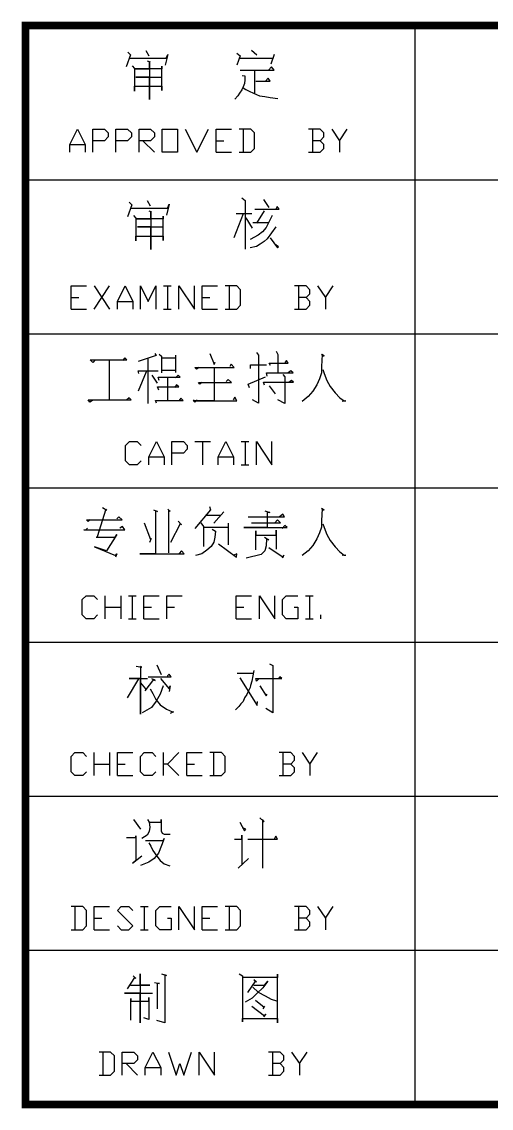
# Model space of a CAD drawing. Extents: x 2025205 to 2402328, y -557483 to 329036.
# Drawn here: x 2390291 to 2394862, y 77566 to 88141 of the extents above; entities that cross this region are included whole.
import ezdxf

# ---------------------------------------------------------------- set-up
doc = ezdxf.new("R2010")
doc.units = 0
doc.header["$LTSCALE"] = 1500
doc.header["$MEASUREMENT"] = 0
doc.layers.add('PUB_TITLE', color=4, linetype='Continuous')

msp = doc.modelspace()

# ---------------------------------------------------------------- linework, layer by layer
at = {"layer": 'PUB_TITLE'}
for p, q in [((2394116.9, 88103.5), (2394116.9, 77634.2)), ((2391350.5, 87818.2), (2391308.5, 87702.7)), ((2391324.2, 87844.5), (2391350.5, 87818.2)), ((2391334.7, 87786.7), (2391697, 87786.7)), ((2391497.5, 87860.2), (2391529, 87807.7)), ((2391712.7, 87823.5), (2391686.5, 87718.5)), ((2391697, 87786.7), (2391712.7, 87823.5)), ((2392384.7, 87834), (2392416.2, 87807.7)), ((2392416.2, 87807.7), (2392384.7, 87718.5)), ((2392405.7, 87786.7), (2392736.5, 87786.7)), ((2392526.5, 87865.5), (2392579, 87818.2)), ((2392747, 87823.5), (2392715.5, 87729)), ((2391366.2, 87713.2), (2391387.2, 87687)), ((2391387.2, 87687), (2391387.2, 87466.5)), ((2391392.5, 87681.7), (2391534.2, 87681.7)), ((2391655, 87681.7), (2391392.5, 87681.7)), ((2391513.2, 87760.5), (2391539.5, 87750)), ((2391534.2, 87750), (2391534.2, 87382.5)), ((2391534.2, 87681.7), (2391534.2, 87750)), ((2391655, 87708), (2391655, 87681.7)), ((2391655, 87471.7), (2391655, 87708)), ((2392416.2, 87671.2), (2392747, 87671.2)), ((2392720.7, 87702.7), (2392694.5, 87671.2)), ((2392747, 87671.2), (2392720.7, 87702.7)), ((2391403, 87603), (2391655, 87603)), ((2391534.2, 87603), (2391403, 87603)), ((2391534.2, 87382.5), (2391534.2, 87603)), ((2392437.2, 87618.7), (2392463.5, 87613.5)), ((2392463.5, 87576.7), (2392458.2, 87540)), ((2392463.5, 87613.5), (2392463.5, 87576.7)), ((2392558, 87666), (2392558, 87445.5)), ((2392689.2, 87592.5), (2392663, 87561)), ((2392710.2, 87561), (2392689.2, 87592.5)), ((2391387.2, 87513.7), (2391655, 87513.7)), ((2391387.2, 87466.5), (2391387.2, 87513.7)), ((2391655, 87513.7), (2391655, 87471.7)), ((2392432, 87477), (2392411, 87445.5)), ((2392447.7, 87508.5), (2392432, 87477)), ((2392458.2, 87540), (2392447.7, 87508.5)), ((2392447.7, 87498), (2392474, 87482.2)), ((2392474, 87482.2), (2392505.5, 87466.5)), ((2392505.5, 87466.5), (2392547.5, 87445.5)), ((2392568.5, 87561), (2392710.2, 87561)), ((2392395.2, 87419.2), (2392363.7, 87387.7)), ((2392411, 87445.5), (2392395.2, 87419.2)), ((2392547.5, 87445.5), (2392605.2, 87419.2)), ((2392605.2, 87419.2), (2392657.7, 87414)), ((2392657.7, 87414), (2392710.2, 87403.5)), ((2392710.2, 87403.5), (2392783.7, 87393)), ((2390758.1, 86945.6), (2390833.1, 87095.6)), ((2390833.1, 87095.6), (2390908.1, 86945.6)), ((2390983.1, 87095.6), (2391095.6, 87095.6)), ((2390983.1, 86870.6), (2390983.1, 87095.6)), ((2391095.6, 87095.6), (2391133.1, 87058.1)), ((2391133.1, 87058.1), (2391133.1, 87020.6)), ((2391208.1, 87095.6), (2391320.6, 87095.6)), ((2391208.1, 86870.6), (2391208.1, 87095.6)), ((2391320.6, 87095.6), (2391358.1, 87058.1)), ((2391358.1, 87058.1), (2391358.1, 87020.6)), ((2391433.1, 87095.6), (2391545.6, 87095.6)), ((2391433.1, 86870.6), (2391433.1, 87095.6)), ((2391545.6, 87095.6), (2391583.1, 87058.1)), ((2391583.1, 87058.1), (2391583.1, 87020.6)), ((2391658.1, 87095.6), (2391808.1, 87095.6)), ((2391658.1, 86870.6), (2391658.1, 87095.6)), ((2391808.1, 87095.6), (2391808.1, 86870.6)), ((2391883.1, 87095.6), (2391995.6, 86870.6)), ((2391995.6, 86870.6), (2392108.1, 87095.6)), ((2392183.1, 87095.6), (2392333.1, 87095.6)), ((2392183.1, 86870.6), (2392183.1, 87095.6)), ((2392520.6, 87095.6), (2392408.1, 87095.6)), ((2392445.6, 87095.6), (2392445.6, 86870.6)), ((2392558.1, 87058.1), (2392520.6, 87095.6)), ((2392558.1, 86908.1), (2392558.1, 87058.1)), ((2393195.6, 87095.6), (2393083.1, 87095.6)), ((2393120.6, 87095.6), (2393120.6, 86870.6)), ((2393233.1, 87058.1), (2393195.6, 87095.6)), ((2393233.1, 87020.6), (2393233.1, 87058.1)), ((2393308.1, 87095.6), (2393383.1, 86983.1)), ((2393383.1, 86983.1), (2393458.1, 87095.6)), ((2390758.1, 86945.6), (2390908.1, 86945.6)), ((2390758.1, 86870.6), (2390758.1, 86945.6)), ((2390908.1, 86945.6), (2390908.1, 86870.6)), ((2391095.6, 86983.1), (2390983.1, 86983.1)), ((2391133.1, 87020.6), (2391095.6, 86983.1)), ((2391320.6, 86983.1), (2391208.1, 86983.1)), ((2391358.1, 87020.6), (2391320.6, 86983.1)), ((2391545.6, 86983.1), (2391433.1, 86983.1)), ((2391470.6, 86983.1), (2391583.1, 86870.6)), ((2391583.1, 87020.6), (2391545.6, 86983.1)), ((2392183.1, 86983.1), (2392258.1, 86983.1)), ((2393195.6, 86983.1), (2393120.6, 86983.1)), ((2393195.6, 86983.1), (2393233.1, 87020.6)), ((2393233.1, 86945.6), (2393195.6, 86983.1)), ((2393233.1, 86908.1), (2393233.1, 86945.6)), ((2393383.1, 86983.1), (2393383.1, 86870.6)), ((2391808.1, 86870.6), (2391658.1, 86870.6)), ((2392183.1, 86870.6), (2392333.1, 86870.6)), ((2392408.1, 86870.6), (2392520.6, 86870.6)), ((2392520.6, 86870.6), (2392558.1, 86908.1)), ((2393083.1, 86870.6), (2393195.6, 86870.6)), ((2393195.6, 86870.6), (2393233.1, 86908.1)), ((2390328.1, 86603.5), (2400828.1, 86603.5)), ((2391510.8, 86401), (2391542.3, 86348.5)), ((2392434.8, 86427.3), (2392466.3, 86401)), ((2392466.3, 86401), (2392466.3, 85928.5)), ((2392644.8, 86411.5), (2392697.3, 86332.8)), ((2391363.8, 86359), (2391321.8, 86243.5)), ((2391337.5, 86385.3), (2391363.8, 86359)), ((2391348, 86327.5), (2391710.3, 86327.5)), ((2391526.5, 86301.3), (2391552.8, 86290.8)), ((2391726, 86364.3), (2391699.8, 86259.3)), ((2391710.3, 86327.5), (2391726, 86364.3)), ((2392560.8, 86317), (2392797, 86317)), ((2392650, 86301.3), (2392576.5, 86180.5)), ((2392776, 86343.3), (2392760.3, 86311.8)), ((2392797, 86317), (2392776, 86343.3)), ((2391379.5, 86254), (2391400.5, 86227.8)), ((2391400.5, 86227.8), (2391400.5, 86007.3)), ((2391405.8, 86222.5), (2391547.5, 86222.5)), ((2391668.3, 86222.5), (2391405.8, 86222.5)), ((2391547.5, 86290.8), (2391547.5, 85923.3)), ((2391547.5, 86222.5), (2391547.5, 86290.8)), ((2391668.3, 86248.8), (2391668.3, 86222.5)), ((2391668.3, 86012.5), (2391668.3, 86248.8)), ((2392445.3, 86269.8), (2392356, 86038.8)), ((2392377, 86275), (2392529.3, 86275)), ((2392471.5, 86233), (2392534.5, 86133.3)), ((2392728.8, 86254), (2392671, 86138.5)), ((2391416.3, 86143.8), (2391668.3, 86143.8)), ((2391547.5, 86143.8), (2391416.3, 86143.8)), ((2391547.5, 85923.3), (2391547.5, 86143.8)), ((2392539.8, 86185.8), (2392692, 86185.8)), ((2392634.3, 86096.5), (2392592.3, 86065)), ((2392671, 86138.5), (2392634.3, 86096.5)), ((2392765.5, 86143.8), (2392681.5, 86028.3)), ((2391400.5, 86054.5), (2391668.3, 86054.5)), ((2391400.5, 86007.3), (2391400.5, 86054.5)), ((2391668.3, 86054.5), (2391668.3, 86012.5)), ((2392592.3, 86065), (2392513.5, 86023)), ((2392613.3, 85975.8), (2392576.5, 85954.8)), ((2392650, 86002), (2392613.3, 85975.8)), ((2392681.5, 86028.3), (2392650, 86002)), ((2392707.8, 86038.8), (2392781.3, 85939)), ((2392791.8, 85949.5), (2392755, 85975.8)), ((2392576.5, 85954.8), (2392513.5, 85939)), ((2392781.3, 85939), (2392791.8, 85949.5)), ((2390771.4, 85569.3), (2390921.4, 85569.3)), ((2390771.4, 85344.3), (2390771.4, 85569.3)), ((2390996.4, 85569.3), (2391146.4, 85344.3)), ((2390996.4, 85344.3), (2391146.4, 85569.3)), ((2391221.4, 85419.3), (2391296.4, 85569.3)), ((2391296.4, 85569.3), (2391371.4, 85419.3)), ((2391446.4, 85569.3), (2391521.4, 85419.3)), ((2391446.4, 85344.3), (2391446.4, 85569.3)), ((2391521.4, 85419.3), (2391596.4, 85569.3)), ((2391596.4, 85569.3), (2391596.4, 85344.3)), ((2391671.4, 85569.3), (2391746.4, 85569.3)), ((2391708.9, 85569.3), (2391708.9, 85344.3)), ((2391821.4, 85569.3), (2391971.4, 85344.3)), ((2391821.4, 85344.3), (2391821.4, 85569.3)), ((2391971.4, 85344.3), (2391971.4, 85569.3)), ((2392046.4, 85569.3), (2392196.4, 85569.3)), ((2392046.4, 85344.3), (2392046.4, 85569.3)), ((2392383.9, 85569.3), (2392271.4, 85569.3)), ((2392308.9, 85569.3), (2392308.9, 85344.3)), ((2392421.4, 85531.8), (2392383.9, 85569.3)), ((2393058.9, 85569.3), (2392946.4, 85569.3)), ((2392983.9, 85569.3), (2392983.9, 85344.3)), ((2393096.4, 85531.8), (2393058.9, 85569.3)), ((2393171.4, 85569.3), (2393246.4, 85456.8)), ((2393246.4, 85456.8), (2393321.4, 85569.3)), ((2390771.4, 85456.8), (2390846.4, 85456.8)), ((2392046.4, 85456.8), (2392121.4, 85456.8)), ((2392421.4, 85381.8), (2392421.4, 85531.8)), ((2393058.9, 85456.8), (2392983.9, 85456.8)), ((2393058.9, 85456.8), (2393096.4, 85494.3)), ((2393096.4, 85419.3), (2393058.9, 85456.8)), ((2393096.4, 85494.3), (2393096.4, 85531.8)), ((2393246.4, 85456.8), (2393246.4, 85344.3)), ((2390771.4, 85344.3), (2390921.4, 85344.3)), ((2391221.4, 85419.3), (2391371.4, 85419.3)), ((2391221.4, 85344.3), (2391221.4, 85419.3)), ((2391371.4, 85419.3), (2391371.4, 85344.3)), ((2391671.4, 85344.3), (2391746.4, 85344.3)), ((2392046.4, 85344.3), (2392196.4, 85344.3)), ((2392271.4, 85344.3), (2392383.9, 85344.3)), ((2392383.9, 85344.3), (2392421.4, 85381.8)), ((2392946.4, 85344.3), (2393058.9, 85344.3)), ((2393058.9, 85344.3), (2393096.4, 85381.8)), ((2393096.4, 85381.8), (2393096.4, 85419.3)), ((2390328.1, 85103.5), (2400828.1, 85103.5)), ((2392574.7, 84922.7), (2392595.7, 84896.5)), ((2392769, 84933.2), (2392784.7, 84901.7)), ((2390957.7, 84849.2), (2391314.7, 84849.2)), ((2390984, 84823), (2390957.7, 84849.2)), ((2391005, 84849.2), (2390984, 84823)), ((2391141.5, 84849.2), (2391141.5, 84460.7)), ((2391141.5, 84844), (2391141.5, 84460.7)), ((2391293.7, 84870.2), (2391272.7, 84844)), ((2391314.7, 84849.2), (2391293.7, 84870.2)), ((2391598.2, 84891.2), (2391425, 84833.5)), ((2391519.5, 84865), (2391519.5, 84424)), ((2391587.7, 84912.2), (2391598.2, 84891.2)), ((2391629.7, 84907), (2391650.7, 84886)), ((2391650.7, 84886), (2391650.7, 84723.2)), ((2391650.7, 84870.2), (2391792.5, 84870.2)), ((2391787.2, 84896.5), (2391787.2, 84728.5)), ((2392123.2, 84912.2), (2392165.2, 84807.2)), ((2392170.5, 84823), (2392160, 84802)), ((2392165.2, 84807.2), (2392170.5, 84823)), ((2392595.7, 84896.5), (2392595.7, 84429.2)), ((2392700.7, 84817.7), (2392884.5, 84817.7)), ((2392711.2, 84796.7), (2392700.7, 84817.7)), ((2392784.7, 84901.7), (2392784.7, 84723.2)), ((2392868.7, 84844), (2392853, 84823)), ((2392884.5, 84817.7), (2392868.7, 84844)), ((2393210, 84907), (2393236.2, 84886)), ((2393215.2, 84901.7), (2393210, 84786.2)), ((2393236.2, 84886), (2393215.2, 84901.7)), ((2391425, 84744.2), (2391619.2, 84744.2)), ((2391430.2, 84718), (2391425, 84744.2)), ((2391503.7, 84733.7), (2391425, 84544.7)), ((2391656, 84749.5), (2391792.5, 84749.5)), ((2391976.2, 84775.7), (2392359.5, 84775.7)), ((2391992, 84760), (2391976.2, 84775.7)), ((2392018.2, 84775.7), (2391992, 84760)), ((2392165.2, 84770.5), (2392165.2, 84450.2)), ((2392328, 84807.2), (2392317.5, 84786.2)), ((2392359.5, 84775.7), (2392328, 84807.2)), ((2392517, 84802), (2392674.5, 84802)), ((2392517, 84765.2), (2392517, 84802)), ((2392674.5, 84723.2), (2392931.7, 84723.2)), ((2392679.7, 84691.7), (2392674.5, 84723.2)), ((2392832, 84707.5), (2392853, 84686.5)), ((2392910.7, 84744.2), (2392884.5, 84723.2)), ((2392931.7, 84723.2), (2392910.7, 84744.2)), ((2393210, 84723.2), (2393189, 84665.5)), ((2393210, 84786.2), (2393210, 84723.2)), ((2393220.5, 84754.7), (2393236.2, 84718)), ((2393236.2, 84718), (2393262.5, 84649.7)), ((2391556.2, 84702.2), (2391608.7, 84623.5)), ((2391619.2, 84681.2), (2391834.5, 84681.2)), ((2391629.7, 84649.7), (2391619.2, 84681.2)), ((2391708.5, 84676), (2391708.5, 84455.5)), ((2391797.7, 84607.7), (2391776.7, 84581.5)), ((2391813.5, 84702.2), (2391787.2, 84676)), ((2391818.7, 84586.7), (2391797.7, 84607.7)), ((2391834.5, 84681.2), (2391813.5, 84702.2)), ((2392013, 84628.7), (2392333.2, 84628.7)), ((2392023.5, 84613), (2392013, 84628.7)), ((2392044.5, 84628.7), (2392023.5, 84613)), ((2392301.7, 84660.2), (2392280.7, 84639.2)), ((2392333.2, 84628.7), (2392301.7, 84660.2)), ((2392496, 84613), (2392664, 84686.5)), ((2392506.5, 84576.2), (2392496, 84613)), ((2392643, 84634), (2392937, 84634)), ((2392653.5, 84602.5), (2392643, 84634)), ((2392853, 84686.5), (2392853, 84424)), ((2392916, 84649.7), (2392889.7, 84628.7)), ((2392937, 84634), (2392916, 84649.7)), ((2393162.7, 84607.7), (2393126, 84544.7)), ((2393189, 84665.5), (2393162.7, 84607.7)), ((2393262.5, 84649.7), (2393294, 84592)), ((2391614, 84586.7), (2391818.7, 84586.7)), ((2391624.5, 84555.2), (2391614, 84586.7)), ((2392700.7, 84597.2), (2392758.5, 84518.5)), ((2393126, 84544.7), (2393078.7, 84492.2)), ((2393294, 84592), (2393341.2, 84529)), ((2393341.2, 84529), (2393388.5, 84481.7)), ((2390936.7, 84460.7), (2391356.7, 84460.7)), ((2390952.5, 84439.7), (2390936.7, 84460.7)), ((2390978.7, 84455.5), (2390952.5, 84439.7)), ((2391335.7, 84481.7), (2391314.7, 84460.7)), ((2391356.7, 84460.7), (2391335.7, 84481.7)), ((2391593, 84455.5), (2391860.7, 84455.5)), ((2391603.5, 84429.2), (2391593, 84455.5)), ((2391839.7, 84476.5), (2391818.7, 84450.2)), ((2391860.7, 84455.5), (2391839.7, 84476.5)), ((2391960.5, 84460.7), (2391976.2, 84439.7)), ((2391960.5, 84450.2), (2392385.7, 84450.2)), ((2392165.2, 84450.2), (2391960.5, 84450.2)), ((2391976.2, 84439.7), (2391997.2, 84460.7)), ((2392364.7, 84487), (2392349, 84460.7)), ((2392385.7, 84450.2), (2392364.7, 84487)), ((2392595.7, 84429.2), (2392538, 84460.7)), ((2392853, 84424), (2392784.7, 84460.7)), ((2393078.7, 84492.2), (2393021, 84445)), ((2393388.5, 84481.7), (2393430.5, 84450.2)), ((2393446.2, 84450.2), (2393409.5, 84445)), ((2393430.5, 84450.2), (2393446.2, 84450.2)), ((2391301.9, 84017.5), (2391339.4, 84055)), ((2391301.9, 83867.5), (2391301.9, 84017.5)), ((2391339.4, 84055), (2391414.4, 84055)), ((2391414.4, 84055), (2391451.9, 84017.5)), ((2391526.9, 83905), (2391601.9, 84055)), ((2391601.9, 84055), (2391676.9, 83905)), ((2391751.9, 84055), (2391864.4, 84055)), ((2391751.9, 83830), (2391751.9, 84055)), ((2391864.4, 84055), (2391901.9, 84017.5)), ((2391901.9, 83980), (2391864.4, 83942.5)), ((2391901.9, 84017.5), (2391901.9, 83980)), ((2391976.9, 84055), (2392126.9, 84055)), ((2392051.9, 84055), (2392051.9, 83830)), ((2392201.9, 83905), (2392276.9, 84055)), ((2392276.9, 84055), (2392351.9, 83905)), ((2392426.9, 84055), (2392501.9, 84055)), ((2392464.4, 84055), (2392464.4, 83830)), ((2392576.9, 84055), (2392726.9, 83830)), ((2392576.9, 83830), (2392576.9, 84055)), ((2392726.9, 83830), (2392726.9, 84055)), ((2391339.4, 83830), (2391301.9, 83867.5)), ((2391451.9, 83867.5), (2391414.4, 83830)), ((2391526.9, 83905), (2391676.9, 83905)), ((2391526.9, 83830), (2391526.9, 83905)), ((2391676.9, 83905), (2391676.9, 83830)), ((2391864.4, 83942.5), (2391751.9, 83942.5)), ((2392201.9, 83905), (2392351.9, 83905)), ((2392201.9, 83830), (2392201.9, 83905)), ((2392351.9, 83905), (2392351.9, 83830)), ((2391414.4, 83830), (2391339.4, 83830)), ((2392426.9, 83830), (2392501.9, 83830)), ((2390328.1, 83603.5), (2400828.1, 83603.5)), ((2391110, 83396.5), (2391026, 83128.7)), ((2391078.5, 83412.2), (2391120.5, 83386)), ((2391120.5, 83386), (2391110, 83396.5)), ((2391572, 83391.2), (2391614, 83375.5)), ((2391593, 83380.7), (2391593, 82960.7)), ((2391614, 83375.5), (2391593, 83380.7)), ((2391713.7, 83396.5), (2391734.7, 83375.5)), ((2391719, 83386), (2391719, 82971.2)), ((2391734.7, 83375.5), (2391719, 83386)), ((2392128.5, 83391.2), (2391976.2, 83207.5)), ((2392081.2, 83338.7), (2392223, 83338.7)), ((2392118, 83422.7), (2392128.5, 83391.2)), ((2392259.7, 83370.2), (2392160, 83260)), ((2392658.7, 83380.7), (2392706, 83365)), ((2392679.7, 83365), (2392679.7, 83218)), ((2392706, 83365), (2392679.7, 83365)), ((2392832, 83349.2), (2392800.5, 83323)), ((2392847.7, 83323), (2392832, 83349.2)), ((2393210, 83407), (2393236.2, 83386)), ((2393215.2, 83401.7), (2393210, 83286.2)), ((2393236.2, 83386), (2393215.2, 83401.7)), ((2390921, 83291.5), (2391267.5, 83291.5)), ((2390936.7, 83275.7), (2390921, 83291.5)), ((2390957.7, 83296.7), (2390936.7, 83275.7)), ((2391236, 83323), (2391215, 83302)), ((2391267.5, 83291.5), (2391236, 83323)), ((2391272.7, 83228.5), (2391246.5, 83212.7)), ((2391293.7, 83197), (2391272.7, 83228.5)), ((2391482.7, 83265.2), (2391545.7, 83102.5)), ((2391834.5, 83254.7), (2391740, 83071)), ((2391813.5, 83281), (2391845, 83244.2)), ((2391845, 83244.2), (2391834.5, 83254.7)), ((2392034, 83265.2), (2392060.2, 83228.5)), ((2392060.2, 83228.5), (2392060.2, 83034.2)), ((2392301.7, 83260), (2392301.7, 83050)), ((2392496, 83323), (2392847.7, 83323)), ((2392527.5, 83265.2), (2392811, 83265.2)), ((2392779.5, 83291.5), (2392753.2, 83265.2)), ((2392811, 83265.2), (2392779.5, 83291.5)), ((2392853, 83239), (2392826.7, 83207.5)), ((2392874, 83218), (2392853, 83239)), ((2393210, 83286.2), (2393210, 83223.2)), ((2393220.5, 83254.7), (2393236.2, 83218)), ((2390894.7, 83197), (2391293.7, 83197)), ((2390910.5, 83191.7), (2390894.7, 83197)), ((2390931.5, 83212.7), (2390910.5, 83191.7)), ((2391015.5, 83123.5), (2391199.2, 83123.5)), ((2391215, 83149.7), (2391115.2, 82992.2)), ((2391199.2, 83123.5), (2391215, 83149.7)), ((2392065.5, 83223.2), (2392301.7, 83223.2)), ((2392144.2, 83202.2), (2392175.7, 83181.2)), ((2392170.5, 83123.5), (2392160, 83076.2)), ((2392175.7, 83181.2), (2392170.5, 83123.5)), ((2392454, 83218), (2392874, 83218)), ((2392679.7, 83218), (2392454, 83218)), ((2392569.5, 83186.5), (2392569.5, 83144.5)), ((2392569.5, 83002.7), (2392569.5, 83186.5)), ((2392569.5, 83144.5), (2392769, 83144.5)), ((2392653.5, 83123.5), (2392695.5, 83097.2)), ((2392769, 83191.7), (2392769, 83008)), ((2392769, 83144.5), (2392769, 83191.7)), ((2393189, 83165.5), (2393162.7, 83107.7)), ((2393210, 83223.2), (2393189, 83165.5)), ((2393236.2, 83218), (2393262.5, 83149.7)), ((2393262.5, 83149.7), (2393294, 83092)), ((2390999.7, 83029), (2391204.5, 82945)), ((2391115.2, 82992.2), (2390999.7, 83029)), ((2391551, 83113), (2391535.2, 83071)), ((2391545.7, 83102.5), (2391551, 83113)), ((2392133.7, 83034.2), (2392091.7, 82997.5)), ((2392160, 83076.2), (2392133.7, 83034.2)), ((2392207.2, 83060.5), (2392380.5, 82929.2)), ((2392669.2, 83039.5), (2392658.7, 82992.2)), ((2392674.5, 83107.7), (2392669.2, 83039.5)), ((2392695.5, 83097.2), (2392674.5, 83107.7)), ((2392695.5, 83023.7), (2392837.2, 82929.2)), ((2393126, 83044.7), (2393078.7, 82992.2)), ((2393162.7, 83107.7), (2393126, 83044.7)), ((2393294, 83092), (2393341.2, 83029)), ((2393341.2, 83029), (2393388.5, 82981.7)), ((2391215, 82960.7), (2391204.5, 82929.2)), ((2391204.5, 82945), (2391215, 82960.7)), ((2391440.7, 82960.7), (2391871.2, 82960.7)), ((2391593, 82960.7), (2391440.7, 82960.7)), ((2391845, 82992.2), (2391824, 82966)), ((2391871.2, 82960.7), (2391845, 82992.2)), ((2392044.5, 82960.7), (2391981.5, 82945)), ((2392091.7, 82997.5), (2392044.5, 82960.7)), ((2392385.7, 82960.7), (2392354.2, 82950.2)), ((2392380.5, 82929.2), (2392385.7, 82960.7)), ((2392622, 82955.5), (2392475, 82918.7)), ((2392658.7, 82992.2), (2392622, 82955.5)), ((2392842.5, 82950.2), (2392826.7, 82918.7)), ((2392837.2, 82929.2), (2392842.5, 82950.2)), ((2393078.7, 82992.2), (2393021, 82945)), ((2393388.5, 82981.7), (2393430.5, 82950.2)), ((2393446.2, 82950.2), (2393409.5, 82945)), ((2393430.5, 82950.2), (2393446.2, 82950.2)), ((2390879, 82517.5), (2390916.5, 82555)), ((2390879, 82367.5), (2390879, 82517.5)), ((2390916.5, 82555), (2390991.5, 82555)), ((2390991.5, 82555), (2391029, 82517.5)), ((2391104, 82330), (2391104, 82555)), ((2391254, 82555), (2391254, 82330)), ((2391329, 82555), (2391404, 82555)), ((2391366.5, 82555), (2391366.5, 82330)), ((2391479, 82555), (2391629, 82555)), ((2391479, 82330), (2391479, 82555)), ((2391704, 82555), (2391854, 82555)), ((2391704, 82330), (2391704, 82555)), ((2392379, 82555), (2392529, 82555)), ((2392379, 82330), (2392379, 82555)), ((2392604, 82555), (2392754, 82330)), ((2392604, 82330), (2392604, 82555)), ((2392754, 82330), (2392754, 82555)), ((2392829, 82517.5), (2392866.5, 82555)), ((2392829, 82367.5), (2392829, 82517.5)), ((2392866.5, 82555), (2392979, 82555)), ((2393054, 82555), (2393129, 82555)), ((2393091.5, 82555), (2393091.5, 82330)), ((2391104, 82442.5), (2391254, 82442.5)), ((2391479, 82442.5), (2391554, 82442.5)), ((2391704, 82442.5), (2391779, 82442.5)), ((2392379, 82442.5), (2392454, 82442.5)), ((2392941.5, 82442.5), (2392979, 82442.5)), ((2392979, 82442.5), (2392979, 82330)), ((2390916.5, 82330), (2390879, 82367.5)), ((2390991.5, 82330), (2390916.5, 82330)), ((2391029, 82367.5), (2390991.5, 82330)), ((2391329, 82330), (2391404, 82330)), ((2391479, 82330), (2391629, 82330)), ((2392379, 82330), (2392529, 82330)), ((2392866.5, 82330), (2392829, 82367.5)), ((2392979, 82330), (2392866.5, 82330)), ((2393054, 82330), (2393129, 82330)), ((2393204, 82330), (2393204, 82367.5)), ((2390328.1, 82103.5), (2400828.1, 82103.5)), ((2391405.8, 81870.2), (2391458.3, 81859.7)), ((2391447.8, 81865), (2391447.8, 81403)), ((2391458.3, 81859.7), (2391447.8, 81865)), ((2391605.3, 81880.7), (2391647.3, 81786.2)), ((2392702.5, 81891.2), (2392734, 81875.5)), ((2392734, 81875.5), (2392734, 81413.5)), ((2391337.5, 81749.5), (2391516, 81749.5)), ((2391447.8, 81749.5), (2391337.5, 81749.5)), ((2391447.8, 81403), (2391447.8, 81749.5)), ((2391521.3, 81765.2), (2391747, 81765.2)), ((2391552.8, 81749.5), (2391589.5, 81728.5)), ((2391642, 81749.5), (2391726, 81649.7)), ((2391726, 81791.5), (2391710.3, 81775.7)), ((2391710.3, 81775.7), (2391710.3, 81770.5)), ((2391747, 81765.2), (2391726, 81791.5)), ((2392387.5, 81802), (2392545, 81802)), ((2392413.8, 81754.7), (2392581.8, 81487)), ((2392550.3, 81828.2), (2392529.3, 81723.2)), ((2392571.3, 81749.5), (2392823.3, 81749.5)), ((2392576.5, 81723.2), (2392571.3, 81749.5)), ((2392802.3, 81765.2), (2392786.5, 81744.2)), ((2392823.3, 81749.5), (2392802.3, 81765.2)), ((2391426.8, 81744.2), (2391316.5, 81560.5)), ((2391447.8, 81707.5), (2391495, 81649.7)), ((2391573.8, 81739), (2391489.8, 81628.7)), ((2391542.3, 81649.7), (2391568.5, 81602.5)), ((2391589.5, 81728.5), (2391573.8, 81739)), ((2391668.3, 81676), (2391636.8, 81597.2)), ((2391736.5, 81676), (2391726, 81623.5)), ((2391726, 81649.7), (2391736.5, 81676)), ((2392513.5, 81660.2), (2392497.8, 81628.7)), ((2392518.8, 81681.2), (2392513.5, 81660.2)), ((2392529.3, 81723.2), (2392518.8, 81681.2)), ((2392597.5, 81744.2), (2392576.5, 81723.2)), ((2392608, 81676), (2392671, 81581.5)), ((2391568.5, 81602.5), (2391594.8, 81544.7)), ((2391594.8, 81544.7), (2391636.8, 81492.2)), ((2391636.8, 81597.2), (2391600, 81529)), ((2392461, 81560.5), (2392445.3, 81523.7)), ((2392482, 81592), (2392461, 81560.5)), ((2392497.8, 81628.7), (2392482, 81592)), ((2392671, 81581.5), (2392681.5, 81597.2)), ((2391552.8, 81466), (2391463.5, 81413.5)), ((2391600, 81529), (2391552.8, 81466)), ((2391636.8, 81492.2), (2391699.8, 81450.2)), ((2391699.8, 81450.2), (2391757.5, 81424)), ((2392403.3, 81476.5), (2392371.8, 81445)), ((2392424.3, 81502.7), (2392403.3, 81476.5)), ((2392445.3, 81523.7), (2392424.3, 81502.7)), ((2392581.8, 81487), (2392587, 81523.7)), ((2392734, 81413.5), (2392665.8, 81455.5)), ((2391768, 81424), (2391736.5, 81408.2)), ((2391757.5, 81424), (2391768, 81424)), ((2390771.4, 80991.2), (2390808.9, 81028.7)), ((2390808.9, 81028.7), (2390883.9, 81028.7)), ((2390883.9, 81028.7), (2390921.4, 80991.2)), ((2390996.4, 80803.7), (2390996.4, 81028.7)), ((2391146.4, 81028.7), (2391146.4, 80803.7)), ((2391221.4, 81028.7), (2391371.4, 81028.7)), ((2391221.4, 80803.7), (2391221.4, 81028.7)), ((2391446.4, 80991.2), (2391483.9, 81028.7)), ((2391483.9, 81028.7), (2391558.9, 81028.7)), ((2391558.9, 81028.7), (2391596.4, 80991.2)), ((2391671.4, 80803.7), (2391671.4, 81028.7)), ((2391821.4, 81028.7), (2391708.9, 80916.2)), ((2391896.4, 81028.7), (2392046.4, 81028.7)), ((2391896.4, 80803.7), (2391896.4, 81028.7)), ((2392233.9, 81028.7), (2392121.4, 81028.7)), ((2392158.9, 81028.7), (2392158.9, 80803.7)), ((2392271.4, 80991.2), (2392233.9, 81028.7)), ((2392908.9, 81028.7), (2392796.4, 81028.7)), ((2392833.9, 81028.7), (2392833.9, 80803.7)), ((2392946.4, 80991.2), (2392908.9, 81028.7)), ((2393021.4, 81028.7), (2393096.4, 80916.2)), ((2393096.4, 80916.2), (2393171.4, 81028.7)), ((2390771.4, 80841.2), (2390771.4, 80991.2)), ((2390996.4, 80916.2), (2391146.4, 80916.2)), ((2391221.4, 80916.2), (2391296.4, 80916.2)), ((2391446.4, 80841.2), (2391446.4, 80991.2)), ((2391708.9, 80916.2), (2391671.4, 80916.2)), ((2391708.9, 80916.2), (2391821.4, 80803.7)), ((2391896.4, 80916.2), (2391971.4, 80916.2)), ((2392271.4, 80841.2), (2392271.4, 80991.2)), ((2392908.9, 80916.2), (2392833.9, 80916.2)), ((2392908.9, 80916.2), (2392946.4, 80953.7)), ((2392946.4, 80878.7), (2392908.9, 80916.2)), ((2392946.4, 80953.7), (2392946.4, 80991.2)), ((2393096.4, 80916.2), (2393096.4, 80803.7)), ((2390808.9, 80803.7), (2390771.4, 80841.2)), ((2390883.9, 80803.7), (2390808.9, 80803.7)), ((2390921.4, 80841.2), (2390883.9, 80803.7)), ((2391221.4, 80803.7), (2391371.4, 80803.7)), ((2391483.9, 80803.7), (2391446.4, 80841.2)), ((2391558.9, 80803.7), (2391483.9, 80803.7)), ((2391596.4, 80841.2), (2391558.9, 80803.7)), ((2391896.4, 80803.7), (2392046.4, 80803.7)), ((2392121.4, 80803.7), (2392233.9, 80803.7)), ((2392233.9, 80803.7), (2392271.4, 80841.2)), ((2392796.4, 80803.7), (2392908.9, 80803.7)), ((2392908.9, 80803.7), (2392946.4, 80841.2)), ((2392946.4, 80841.2), (2392946.4, 80878.7)), ((2390328.1, 80603.5), (2400828.1, 80603.5)), ((2391379.5, 80375.5), (2391447.8, 80281)), ((2391516, 80375.5), (2391531.8, 80349.2)), ((2391647.3, 80375.5), (2391647.3, 80265.2)), ((2391647.3, 80349.2), (2391647.3, 80375.5)), ((2392608, 80391.2), (2392650, 80354.5)), ((2392634.3, 80375.5), (2392634.3, 79903)), ((2392650, 80354.5), (2392634.3, 80375.5)), ((2391531.8, 80349.2), (2391537, 80302)), ((2391537, 80302), (2391531.8, 80260)), ((2391537, 80349.2), (2391647.3, 80349.2)), ((2391647.3, 80265.2), (2391657.8, 80244.2)), ((2392413.8, 80349.2), (2392461, 80265.2)), ((2392471.5, 80281), (2392440, 80296.7)), ((2392461, 80265.2), (2392471.5, 80281)), ((2391311.3, 80202.2), (2391400.5, 80202.2)), ((2391400.5, 80218), (2391400.5, 79981.7)), ((2391400.5, 80202.2), (2391400.5, 80218)), ((2391510.8, 80223.2), (2391458.3, 80191.7)), ((2391495, 80170.7), (2391668.3, 80170.7)), ((2391531.8, 80260), (2391510.8, 80223.2)), ((2391678.8, 80191.7), (2391652.5, 80123.5)), ((2391657.8, 80244.2), (2391678.8, 80233.7)), ((2391668.3, 80170.7), (2391678.8, 80191.7)), ((2391678.8, 80233.7), (2391736.5, 80233.7)), ((2392361.3, 80186.5), (2392434.8, 80186.5)), ((2392434.8, 80223.2), (2392434.8, 79934.5)), ((2392434.8, 80186.5), (2392434.8, 80223.2)), ((2392492.5, 80186.5), (2392781.3, 80186.5)), ((2392765.5, 80212.7), (2392749.8, 80186.5)), ((2392781.3, 80186.5), (2392765.5, 80212.7)), ((2391526.5, 80149.7), (2391547.5, 80118.2)), ((2391547.5, 80118.2), (2391568.5, 80076.2)), ((2391568.5, 80076.2), (2391605.3, 80018.5)), ((2391652.5, 80123.5), (2391621, 80050)), ((2391369, 79950.2), (2391458.3, 80023.7)), ((2391400.5, 79981.7), (2391369, 79950.2)), ((2391526.5, 79960.7), (2391447.8, 79929.2)), ((2391579, 79997.5), (2391526.5, 79960.7)), ((2391621, 80050), (2391579, 79997.5)), ((2391605.3, 80018.5), (2391636.8, 79976.5)), ((2391636.8, 79976.5), (2391678.8, 79945)), ((2392398, 79903), (2392497.8, 79997.5)), ((2391678.8, 79945), (2391731.3, 79924)), ((2390883.9, 79528.7), (2390771.4, 79528.7)), ((2390808.9, 79528.7), (2390808.9, 79303.7)), ((2390921.4, 79491.2), (2390883.9, 79528.7)), ((2390996.4, 79528.7), (2391146.4, 79528.7)), ((2390996.4, 79303.7), (2390996.4, 79528.7)), ((2391221.4, 79491.2), (2391258.9, 79528.7)), ((2391258.9, 79528.7), (2391333.9, 79528.7)), ((2391333.9, 79528.7), (2391371.4, 79491.2)), ((2391446.4, 79528.7), (2391521.4, 79528.7)), ((2391483.9, 79528.7), (2391483.9, 79303.7)), ((2391596.4, 79491.2), (2391633.9, 79528.7)), ((2391633.9, 79528.7), (2391746.4, 79528.7)), ((2391821.4, 79528.7), (2391971.4, 79303.7)), ((2391821.4, 79303.7), (2391821.4, 79528.7)), ((2391971.4, 79303.7), (2391971.4, 79528.7)), ((2392046.4, 79528.7), (2392196.4, 79528.7)), ((2392046.4, 79303.7), (2392046.4, 79528.7)), ((2392383.9, 79528.7), (2392271.4, 79528.7)), ((2392308.9, 79528.7), (2392308.9, 79303.7)), ((2392421.4, 79491.2), (2392383.9, 79528.7)), ((2393058.9, 79528.7), (2392946.4, 79528.7)), ((2392983.9, 79528.7), (2392983.9, 79303.7)), ((2393096.4, 79491.2), (2393058.9, 79528.7)), ((2393171.4, 79528.7), (2393246.4, 79416.2)), ((2393246.4, 79416.2), (2393321.4, 79528.7)), ((2390921.4, 79341.2), (2390921.4, 79491.2)), ((2391371.4, 79341.2), (2391221.4, 79491.2)), ((2391596.4, 79341.2), (2391596.4, 79491.2)), ((2392421.4, 79341.2), (2392421.4, 79491.2)), ((2393058.9, 79416.2), (2393096.4, 79453.7)), ((2393096.4, 79453.7), (2393096.4, 79491.2)), ((2390883.9, 79303.7), (2390921.4, 79341.2)), ((2390996.4, 79416.2), (2391071.4, 79416.2)), ((2391221.4, 79341.2), (2391258.9, 79303.7)), ((2391333.9, 79303.7), (2391371.4, 79341.2)), ((2391633.9, 79303.7), (2391596.4, 79341.2)), ((2391708.9, 79416.2), (2391746.4, 79416.2)), ((2391746.4, 79416.2), (2391746.4, 79303.7)), ((2392046.4, 79416.2), (2392121.4, 79416.2)), ((2392383.9, 79303.7), (2392421.4, 79341.2)), ((2393058.9, 79416.2), (2392983.9, 79416.2)), ((2393096.4, 79378.7), (2393058.9, 79416.2)), ((2393058.9, 79303.7), (2393096.4, 79341.2)), ((2393096.4, 79341.2), (2393096.4, 79378.7)), ((2393246.4, 79416.2), (2393246.4, 79303.7)), ((2390771.4, 79303.7), (2390883.9, 79303.7)), ((2390996.4, 79303.7), (2391146.4, 79303.7)), ((2391258.9, 79303.7), (2391333.9, 79303.7)), ((2391446.4, 79303.7), (2391521.4, 79303.7)), ((2391746.4, 79303.7), (2391633.9, 79303.7)), ((2392046.4, 79303.7), (2392196.4, 79303.7)), ((2392271.4, 79303.7), (2392383.9, 79303.7)), ((2392946.4, 79303.7), (2393058.9, 79303.7)), ((2390328.1, 79103.5), (2400828.1, 79103.5)), ((2391390, 78838.7), (2391316.5, 78728.5)), ((2391374.3, 78854.5), (2391400.5, 78828.2)), ((2391400.5, 78828.2), (2391390, 78838.7)), ((2391442.5, 78875.5), (2391442.5, 78397.7)), ((2391442.5, 78765.2), (2391442.5, 78875.5)), ((2391584.3, 78791.5), (2391631.5, 78781)), ((2391652.5, 78875.5), (2391699.8, 78859.7)), ((2391684, 78865), (2391684, 78397.7)), ((2391699.8, 78859.7), (2391684, 78865)), ((2392408.5, 78875.5), (2392440, 78854.5)), ((2392440, 78854.5), (2392440, 78408.2)), ((2392781.3, 78838.7), (2392440, 78838.7)), ((2392566, 78807.2), (2392487.3, 78691.7)), ((2392550.3, 78817.7), (2392576.5, 78796.7)), ((2392576.5, 78796.7), (2392566, 78807.2)), ((2392686.8, 78802), (2392639.5, 78739)), ((2392655.3, 78765.2), (2392686.8, 78802)), ((2392781.3, 78870.2), (2392781.3, 78838.7)), ((2392781.3, 78397.7), (2392781.3, 78870.2)), ((2391290.3, 78686.5), (2391563.3, 78686.5)), ((2391442.5, 78686.5), (2391290.3, 78686.5)), ((2391348, 78765.2), (2391537, 78765.2)), ((2391537, 78765.2), (2391442.5, 78765.2)), ((2391442.5, 78397.7), (2391442.5, 78686.5)), ((2391610.5, 78781), (2391610.5, 78534.2)), ((2391631.5, 78781), (2391610.5, 78781)), ((2392581.8, 78686.5), (2392534.5, 78639.2)), ((2392539.8, 78744.2), (2392592.3, 78697)), ((2392550.3, 78765.2), (2392655.3, 78765.2)), ((2392639.5, 78739), (2392581.8, 78686.5)), ((2392592.3, 78697), (2392660.5, 78660.2)), ((2391353.3, 78634), (2391353.3, 78607.7)), ((2391353.3, 78424), (2391353.3, 78634)), ((2391353.3, 78607.7), (2391526.5, 78607.7)), ((2391526.5, 78644.5), (2391526.5, 78429.2)), ((2391526.5, 78607.7), (2391526.5, 78644.5)), ((2392534.5, 78639.2), (2392466.3, 78597.2)), ((2392566, 78618.2), (2392650, 78550)), ((2392660.5, 78660.2), (2392718.3, 78628.7)), ((2392718.3, 78628.7), (2392770.8, 78613)), ((2392529.3, 78560.5), (2392655.3, 78466)), ((2392655.3, 78560.5), (2392639.5, 78534.2)), ((2392665.8, 78481.7), (2392644.8, 78455.5)), ((2392650, 78550), (2392655.3, 78560.5)), ((2392655.3, 78466), (2392665.8, 78481.7)), ((2391526.5, 78429.2), (2391479.3, 78445)), ((2391684, 78397.7), (2391605.3, 78418.7)), ((2392440, 78439.7), (2392781.3, 78439.7)), ((2392440, 78408.2), (2392440, 78439.7)), ((2392781.3, 78439.7), (2392781.3, 78397.7)), ((2391155.8, 78113.4), (2391043.3, 78113.4)), ((2391080.8, 78113.4), (2391080.8, 77888.4)), ((2391193.3, 78075.9), (2391155.8, 78113.4)), ((2391193.3, 77925.9), (2391193.3, 78075.9)), ((2391268.3, 78113.4), (2391380.8, 78113.4)), ((2391268.3, 77888.4), (2391268.3, 78113.4)), ((2391380.8, 78113.4), (2391418.3, 78075.9)), ((2391418.3, 78075.9), (2391418.3, 78038.4)), ((2391493.3, 77963.4), (2391568.3, 78113.4)), ((2391568.3, 78113.4), (2391643.3, 77963.4)), ((2391718.3, 78113.4), (2391793.3, 77888.4)), ((2391868.3, 77888.4), (2391943.3, 78113.4)), ((2392018.3, 78113.4), (2392168.3, 77888.4)), ((2392018.3, 77888.4), (2392018.3, 78113.4)), ((2392168.3, 77888.4), (2392168.3, 78113.4)), ((2392805.8, 78113.4), (2392693.3, 78113.4)), ((2392730.8, 78113.4), (2392730.8, 77888.4)), ((2392843.3, 78075.9), (2392805.8, 78113.4)), ((2392843.3, 78038.4), (2392843.3, 78075.9)), ((2392918.3, 78113.4), (2392993.3, 78000.9)), ((2392993.3, 78000.9), (2393068.3, 78113.4)), ((2391380.8, 78000.9), (2391268.3, 78000.9)), ((2391305.8, 78000.9), (2391418.3, 77888.4)), ((2391418.3, 78038.4), (2391380.8, 78000.9)), ((2391493.3, 77963.4), (2391643.3, 77963.4)), ((2391493.3, 77888.4), (2391493.3, 77963.4)), ((2391643.3, 77963.4), (2391643.3, 77888.4)), ((2391793.3, 77888.4), (2391830.8, 78000.9)), ((2391830.8, 78000.9), (2391868.3, 77888.4)), ((2392805.8, 78000.9), (2392730.8, 78000.9)), ((2392805.8, 78000.9), (2392843.3, 78038.4)), ((2392843.3, 77963.4), (2392805.8, 78000.9)), ((2392843.3, 77925.9), (2392843.3, 77963.4)), ((2392993.3, 78000.9), (2392993.3, 77888.4)), ((2391043.3, 77888.4), (2391155.8, 77888.4)), ((2391155.8, 77888.4), (2391193.3, 77925.9)), ((2392693.3, 77888.4), (2392805.8, 77888.4)), ((2392805.8, 77888.4), (2392843.3, 77925.9))]:
    msp.add_line(p, q, dxfattribs=at)
at = {"layer": 'PUB_TITLE', "const_width": 75}
msp.add_lwpolyline([(2390328.1, 88103.5), (2400828.1, 88103.5), (2400828.1, 77603.5), (2390328.1, 77603.5)], close=True, dxfattribs=at)

doc.saveas('drawing.dxf')
